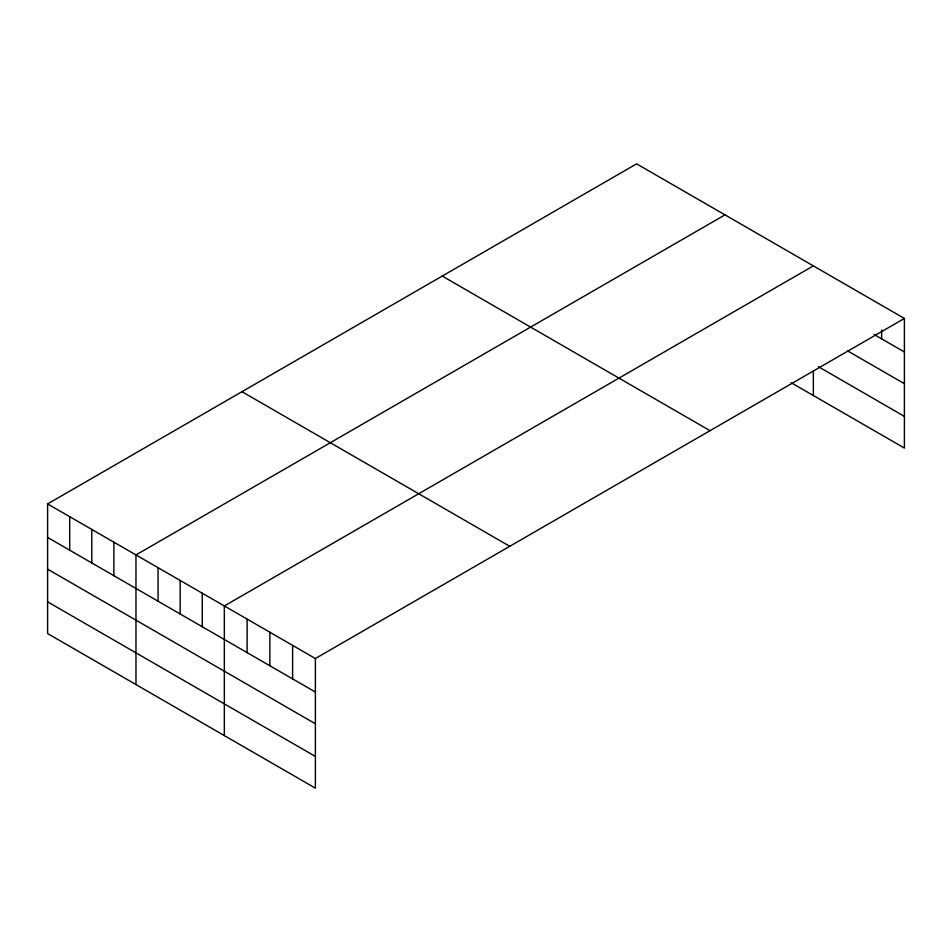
<?xml version="1.0" encoding="UTF-8"?>
<svg xmlns="http://www.w3.org/2000/svg" width="952" height="952" viewBox="0 0 952 952"><rect width="100%" height="100%" fill="white"/><g stroke="black" fill="none" stroke-linecap="round" stroke-linejoin="round"><path stroke-width="1.43" d="M904.4 318.456L315.386 658.522L315.386 788.149L47.6 633.544L47.6 503.917L636.614 163.851L904.4 318.456L904.4 448.083L791.255 382.763M724.984 214.878L135.969 554.933L135.969 684.559M813.353 265.894L224.339 605.96L224.339 735.575M874.055 334.461L904.4 351.99M847.494 350.848L904.4 383.692M818.411 366.722L904.4 416.369M442.24 276.08L710.025 430.685M241.975 391.7L509.76 546.305M47.6 503.917L315.386 658.522M47.6 537.44L315.386 692.044M47.6 569.153L315.386 723.758M47.6 601.831L315.386 756.435M881.635 330.094L881.635 338.841M813.353 371.006L813.353 395.52M292.621 645.385L292.621 678.907M269.868 632.235L269.868 665.769M247.103 619.097L247.103 652.62M202.252 593.203L202.252 626.725M180.154 580.446L180.154 613.969M158.068 567.689L158.068 601.224M113.883 542.188L113.883 575.71M91.785 529.431L91.785 562.953M69.698 516.674L69.698 550.197"/></g></svg>
